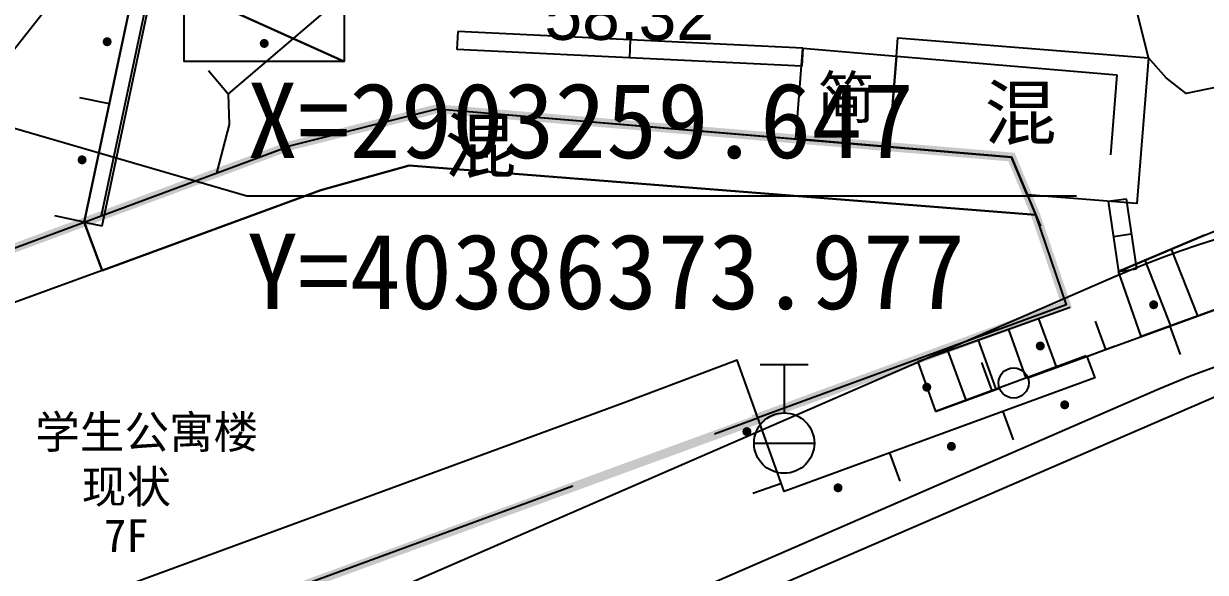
# Model space of a CAD drawing. Header units: metres. Extents: x 36500 to 80772748, y -35000 to 5806266.
# Drawn here: x 40386379.26 to 40386418.43, y 2903243.49 to 2903261.67 of the extents above; entities that cross this region are included whole.
import ezdxf
from ezdxf.enums import TextEntityAlignment as Align
from ezdxf.xclip import XClip

# ---------------------------------------------------------------- set-up
doc = ezdxf.new("R2010")
doc.units = ezdxf.units.M
doc.header["$LTSCALE"] = 10
doc.header["$XCLIPFRAME"] = 0
for name, pattern in [('2', [0]), ('229', [1.5, 1, -0.5]), ('243432', [0])]:
    doc.linetypes.add(name, pattern=pattern)
for name, color, linetype in [('dx', 252, 'Continuous'), ('体育设施', 7, 'Continuous'), ('坐标', 7, 'Continuous'), ('总平面-场地', 40, 'Continuous'), ('总平面-定位', 3, 'Continuous'), ('总平面-建筑轮廓线', 4, 'Continuous'), ('总平面-车位', 8, 'Continuous'), ('文字标注', 7, 'Continuous')]:
    doc.layers.add(name, color=color, linetype=linetype)
doc.styles.add('DMZD', font='')
doc.styles.add('HZ', font='')
doc.styles.add('JMHT', font='simhei.ttf')
doc.styles.add('JMXD', font='')
doc.styles.add('宋体', font='')
doc.styles.get('DMZD').set_extended_font_data('方正中等线简体')
doc.styles.get('HZ').set_extended_font_data('SimSun')
doc.styles.get('JMXD').set_extended_font_data('SimSun')
doc.styles.get('宋体').set_extended_font_data('SimSun')
doc.linetypes.add('120', pattern='A,0,[149,SSAAA.SHX,S=0.1,R=0,X=0,Y=0],-0.8', length=0.8)

# ---------------------------------------------------------------- blocks, each defined once
blk = doc.blocks.new('2120110')
at = {"color": 0, "style": 'JMHT'}
blk.add_text('简', height=1.4, dxfattribs=at).set_placement((0, 0), align=Align.MIDDLE_CENTER)
blk = doc.blocks.new('6452110')
at = {"linetype": '2'}
h = blk.add_hatch(color=0, dxfattribs=at)
edge = h.paths.add_edge_path(flags=0)
edge.add_arc((0, 0.85), 0.15, 0, 360)
blk = doc.blocks.new('6452120')
at = {"color": 0, "linetype": 'Continuous', "flags": 128}
blk.add_lwpolyline([(0, 0), (0, 1)], dxfattribs=at)
blk = doc.blocks.new('532300')
at = {"color": 0, "linetype": 'Continuous', "lineweight": -3, "flags": 128}
for points in [[(-0.8, 2.6), (0.8, 2.6)], [(0, 2.6), (0, 1)], [(-1, 0), (1, 0)]]:
    blk.add_lwpolyline(points, dxfattribs=at)
at = {"color": 0, "linetype": 'Continuous', "lineweight": -3}
blk.add_circle((0, 0), 1, dxfattribs=at)
blk = doc.blocks.new('地形1')
at = {"layer": 'dx', "linetype": '2'}
h = blk.add_hatch(color=252, dxfattribs=at)
edge = h.paths.add_edge_path(flags=0)
edge.add_arc((40386382.028, 2903261.068), 0.15, 0, 360)
h = blk.add_hatch(color=252, dxfattribs=at)
edge = h.paths.add_edge_path(flags=0)
edge.add_arc((40386387.234, 2903261.012), 0.15, 0, 360)
h = blk.add_hatch(color=252, dxfattribs=at)
edge = h.paths.add_edge_path(flags=0)
edge.add_arc((40386381.197, 2903257.155), 0.15, 0, 360)
h = blk.add_hatch(color=252, dxfattribs=at)
edge = h.paths.add_edge_path(flags=0)
edge.add_arc((40386413.766, 2903249.041), 0.15, 0, 360)
h = blk.add_hatch(color=252, dxfattribs=at)
edge = h.paths.add_edge_path(flags=0)
edge.add_arc((40386403.232, 2903248.155), 0.15, 0, 360)
h = blk.add_hatch(color=252, dxfattribs=at)
edge = h.paths.add_edge_path(flags=0)
edge.add_arc((40386410.01, 2903247.666), 0.15, 0, 360)
h = blk.add_hatch(color=252, dxfattribs=at)
edge = h.paths.add_edge_path(flags=0)
edge.add_arc((40386406.253, 2903246.292), 0.15, 0, 360)
at = {"layer": 'dx', "color": 252, "linetype": 'Continuous', "lineweight": -3, "flags": 128}
for points in [[(40386421.396, 2903271.862), (40386413.301, 2903271.567), (40386405.239, 2903271.792), (40386401.025, 2903272.166), (40386396.687, 2903272.261), (40386394.855, 2903272.019), (40386391.167, 2903271.24), (40386388.633, 2903270.245), (40386384.992, 2903267.908), (40386384.007, 2903267.087), (40386382.857, 2903265.823), (40386382.091, 2903264.804), (40386378.546, 2903260.306), (40386374.607, 2903256.519), (40386366.236, 2903250.463), (40386362.927, 2903248.427), (40386359.869, 2903247.394), (40386344.669, 2903242.032)], [(40386381.271, 2903255.095), (40386383.126, 2903263.834), (40386383.467, 2903265.443), (40386384.547, 2903266.643), (40386388.296, 2903269.063), (40386390.951, 2903270.296), (40386394.285, 2903270.836), (40386398.421, 2903270.683), (40386408.508, 2903270.586), (40386418.18, 2903270.722), (40386422.404, 2903271.044), (40386427.039, 2903271.849), (40386429.439, 2903272.553), (40386434.954, 2903275.011)], [(40386381.858, 2903254.97), (40386383.713, 2903263.709), (40386384.021, 2903265.162), (40386384.939, 2903266.182), (40386388.586, 2903268.537), (40386391.128, 2903269.717), (40386394.322, 2903270.234), (40386398.407, 2903270.083), (40386408.509, 2903269.986), (40386418.207, 2903270.123), (40386422.478, 2903270.448), (40386427.175, 2903271.264), (40386429.647, 2903271.988), (40386435.198, 2903274.463)], [(40386386.034, 2903259.336), (40386389.411, 2903262.206), (40386390.877, 2903262.794), (40386391.773, 2903262.851), (40386394.734, 2903262.686), (40386405.616, 2903262.518), (40386411.618, 2903262.382)], [(40386393.648, 2903261.408), (40386393.619, 2903260.809)], [(40386405.082, 2903260.855), (40386393.648, 2903261.408)], [(40386405.053, 2903260.256), (40386393.619, 2903260.809)], [(40386405.082, 2903260.855), (40386405.053, 2903260.256)], [(40386386.034, 2903259.336), (40386385.386, 2903260.099)], [(40386382.102, 2903259.007), (40386381.123, 2903259.215)], [(40386415.547, 2903253.458), (40386418.394, 2903254.658), (40386420.629, 2903255.545), (40386424.508, 2903256.5), (40386430.04, 2903256.672), (40386434.47, 2903256.01), (40386436.924, 2903255.732), (40386440.841, 2903255.492), (40386442.781, 2903255.987), (40386443.376, 2903256.183)], [(40386415.212, 2903255.785), (40386415.806, 2903255.87)], [(40386415.212, 2903255.785), (40386415.547, 2903253.458)], [(40386415.806, 2903255.87), (40386416.141, 2903253.543)], [(40386381.271, 2903255.095), (40386380.293, 2903255.302)], [(40386381.271, 2903255.095), (40386381.858, 2903254.97)], [(40386418.394, 2903254.658), (40386415.547, 2903253.458)], [(40386418.179, 2903251.984), (40386417.309, 2903254.2)], [(40386417.281, 2903251.658), (40386416.428, 2903253.829)], [(40386417.246, 2903251.645), (40386419.078, 2903252.311), (40386418.924, 2903253.068), (40386420.61, 2903253.644)], [(40386415.547, 2903253.458), (40386416.141, 2903253.543)], [(40386416.303, 2903251.302), (40386415.547, 2903253.458)], [(40386413.942, 2903252.265), (40386408.895, 2903250.464)], [(40386419.078, 2903252.311), (40386416.303, 2903251.302)], [(40386412.543, 2903249.936), (40386417.246, 2903251.645)], [(40386412.9, 2903251.893), (40386413.479, 2903250.296)], [(40386417.246, 2903251.645), (40386417.588, 2903250.705)], [(40386382.877, 2903233.818), (40386420.501, 2903250.073), (40386425.388, 2903251.215), (40386429.944, 2903251.537), (40386434.142, 2903251.198), (40386437.445, 2903250.452), (40386440.702, 2903249.544), (40386443.283, 2903248.362), (40386445.487, 2903247.202), (40386447.867, 2903245.561), (40386450.194, 2903243.537), (40386451.917, 2903241.889)], [(40386411.899, 2903251.536), (40386412.482, 2903249.929)], [(40386410.897, 2903251.179), (40386411.484, 2903249.561)], [(40386414.499, 2903250.647), (40386415.436, 2903250.995)], [(40386414.499, 2903250.647), (40386414.762, 2903249.938), (40386404.471, 2903246.172), (40386403.599, 2903248.613)], [(40386408.895, 2903250.464), (40386409.48, 2903248.823)], [(40386414.477, 2903250.664), (40386409.48, 2903248.823)], [(40386409.896, 2903250.822), (40386410.486, 2903249.194)], [(40386409.486, 2903248.825), (40386411.603, 2903249.594)], [(40386411.716, 2903248.823), (40386412.06, 2903247.884)], [(40386407.96, 2903247.448), (40386408.303, 2903246.509)], [(40386404.375, 2903246.44), (40386403.433, 2903246.104)]]:
    blk.add_lwpolyline(points, dxfattribs=at)
at = {"layer": 'dx', "color": 252, "linetype": '120', "lineweight": -3, "flags": 128}
for points in [[(40386443.697, 2903266.397), (40386436.779, 2903265.089), (40386436.472, 2903264.427), (40386435.896, 2903263.926), (40386422.782, 2903260.375), (40386417.795, 2903259.35), (40386417.127, 2903259.878), (40386416.544, 2903260.54), (40386415.883, 2903263.203)], [(40386386.034, 2903259.336), (40386386.067, 2903258.325), (40386385.652, 2903256.717)]]:
    blk.add_lwpolyline(points, dxfattribs=at)
at = {"layer": 'dx', "color": 252, "linetype": '243432', "lineweight": -3, "flags": 128}
for points in [[(40386399.365, 2903261.132), (40386399.336, 2903260.533)], [(40386405.082, 2903260.855), (40386405.053, 2903260.256)], [(40386415.212, 2903255.785), (40386415.806, 2903255.87)], [(40386415.379, 2903254.621), (40386415.973, 2903254.707)]]:
    blk.add_lwpolyline(points, dxfattribs=at)
at = {"layer": 'dx', "color": 252, "linetype": 'Continuous', "lineweight": -3, "flags": 128}
for points in [[(40386412.524, 2903256), (40386412.002, 2903257.25), (40386407.943, 2903257.59), (40386408.189, 2903260.593), (40386408.237, 2903261.196), (40386416.544, 2903260.54), (40386416.161, 2903255.709)], [(40386408.189, 2903260.593), (40386407.943, 2903257.59), (40386404.852, 2903257.849), (40386405.082, 2903260.855)], [(40386412.799, 2903255.339), (40386392.035, 2903256.967), (40386389.115, 2903256.148), (40386381.858, 2903253.495), (40386381.271, 2903255.095), (40386388.116, 2903257.63), (40386392.961, 2903258.845), (40386404.852, 2903257.849), (40386407.943, 2903257.59), (40386412.002, 2903257.25), (40386412.524, 2903256)], [(40386412.799, 2903255.339), (40386413.814, 2903252.356), (40386403.599, 2903248.613), (40386402.909, 2903250.523), (40386399.131, 2903249.098), (40386351.828, 2903231.736), (40386346.65, 2903229.976), (40386346.241, 2903231.178), (40386346.998, 2903231.436), (40386344.182, 2903239.72), (40386343.687, 2903241.177), (40386381.271, 2903255.095), (40386381.858, 2903253.495), (40386389.115, 2903256.148), (40386392.035, 2903256.967)]]:
    blk.add_lwpolyline(points, close=True, dxfattribs=at)
at = {"layer": 'dx', "color": 252, "linetype": '229', "lineweight": -3, "flags": 128}
for points in [[(40386408.189, 2903260.593), (40386415.496, 2903259.977), (40386415.166, 2903255.789)], [(40386381.858, 2903253.495), (40386344.182, 2903239.72)], [(40386346.65, 2903229.976), (40386347.027, 2903228.868), (40386348.086, 2903228.236), (40386352.046, 2903229.685), (40386403.599, 2903248.613)]]:
    blk.add_lwpolyline(points, dxfattribs=at)
at = {"layer": 'dx', "color": 252, "linetype": 'Continuous', "lineweight": -3}
blk.add_circle((40386412.073, 2903249.765), 0.5, dxfattribs=at)
at = {"layer": 'dx', "color": 252}
for name, p in [('2120110', (40386406.52, 2903259.221)), ('532300', (40386404.468, 2903247.773))]:
    blk.add_blockref(name, p, dxfattribs=at)
at = {"layer": 'dx', "color": 252, "rotation": 19.97274521359932}
for name, p in [('6452110', (40386417.005, 2903251.558)), ('6452120', (40386415.126, 2903250.874)), ('6452110', (40386413.246, 2903250.191)), ('6452120', (40386411.366, 2903249.508)), ('6452110', (40386409.486, 2903248.825))]:
    blk.add_blockref(name, p, dxfattribs=at)
at = {"layer": 'dx', "color": 252, "style": 'DMZD'}
blk.add_text('58.32', height=1.68, dxfattribs=at).set_placement((40386396.521, 2903262.81), align=Align.TOP_LEFT)
at = {"layer": 'dx', "color": 252, "style": 'JMXD'}
for p in [(40386412.301, 2903258.719), (40386394.399, 2903257.624)]:
    blk.add_text('混', height=1.75, dxfattribs=at).set_placement(p, align=Align.MIDDLE_CENTER)
blk = doc.blocks.new('A$C39855A1F')
at = {"layer": '坐标', "color": 252, "linetype": 'Continuous'}
for p, q in [((140.564, 353.783), (153.245, 350.098)), ((153.245, 350.098), (180.745, 350.098))]:
    blk.add_line(p, q, dxfattribs=at)
at = {"layer": '坐标', "color": 252, "linetype": 'Continuous', "style": 'HZ'}
for s, p in [('X=2903259.647', (153.245, 351.348)), ('Y=40386373.977', (153.245, 346.348))]:
    blk.add_text(s, height=2.5, dxfattribs=at).set_placement(p)

msp = doc.modelspace()

# ---------------------------------------------------------------- linework, layer by layer
at = {"layer": '体育设施', "color": 155, "elevation": 61.098}
for points in [[(40386437.541, 2903186.917, 1.089954), (40386415.295, 2903253.226), (40386369.743, 2903233.442, 0.694724), (40386373.246, 2903167.748, 0.694724)], [(40386436.599, 2903190.805, 1.089954), (40386416.889, 2903249.557), (40386371.337, 2903229.773, 0.694724), (40386374.441, 2903171.566)]]:
    msp.add_lwpolyline(points, format="xyb", dxfattribs=at)
at = {"layer": '总平面-场地', "elevation": 61.098}
for points in [[(40386383.467, 2903265.443), (40386381.27, 2903255.095)], [(40386383.917, 2903265.152), (40386381.825, 2903255.3)]]:
    msp.add_lwpolyline(points, dxfattribs=at)
at = {"layer": '总平面-定位', "linetype": 'Continuous'}
msp.add_lwpolyline([(40386392.961, 2903258.845), (40386412.002, 2903257.25), (40386412.96, 2903254.955)], dxfattribs=at)
at = {"layer": '总平面-建筑轮廓线', "color": 8, "const_width": 0.3}
msp.add_lwpolyline([(40386413.814, 2903252.356), (40386412.799, 2903255.339), (40386412.002, 2903257.25), (40386392.961, 2903258.845), (40386388.116, 2903257.63), (40386343.687, 2903241.177), (40386346.998, 2903231.436), (40386346.241, 2903231.178), (40386347.368, 2903228.021), (40386403.626, 2903248.569), (40386403.599, 2903248.613)], close=True, dxfattribs=at)
at = {"layer": '总平面-车位', "color": 75, "elevation": 61.098}
msp.add_lwpolyline([(40386389.884, 2903260.413), (40386384.584, 2903260.413), (40386384.584, 2903262.813), (40386389.884, 2903262.813), (40386389.884, 2903260.413), (40386384.584, 2903262.813)], close=True, dxfattribs=at)

# ---------------------------------------------------------------- block references
at = {"linetype": 'Continuous'}
ref = msp.add_blockref('地形1', (0, 0), dxfattribs=at)
XClip(ref).set_block_clipping_path([(40386275.2385554314, 2902950.2978603072), (40386562.2385554314, 2903318.2978603072)])
at = {"layer": '总平面-定位', "linetype": 'Continuous'}
ref = msp.add_blockref('A$C39855A1F', (40386233.412, 2902905.864), dxfattribs=at)
XClip(ref).set_block_clipping_path([(41.8262851313, 44.434059097), (328.8262851313, 412.434059097)])

# ---------------------------------------------------------------- texts
at = {"layer": '文字标注', "linetype": 'Continuous', "style": '宋体'}
for s, p in [('学生公寓楼', (40386383.338, 2903248.166)), ('现状', (40386382.662, 2903246.348)), ('7F', (40386382.662, 2903244.711))]:
    msp.add_text(s, height=1.0838, dxfattribs=at).set_placement(p, align=Align.MIDDLE)

doc.saveas('drawing.dxf')
